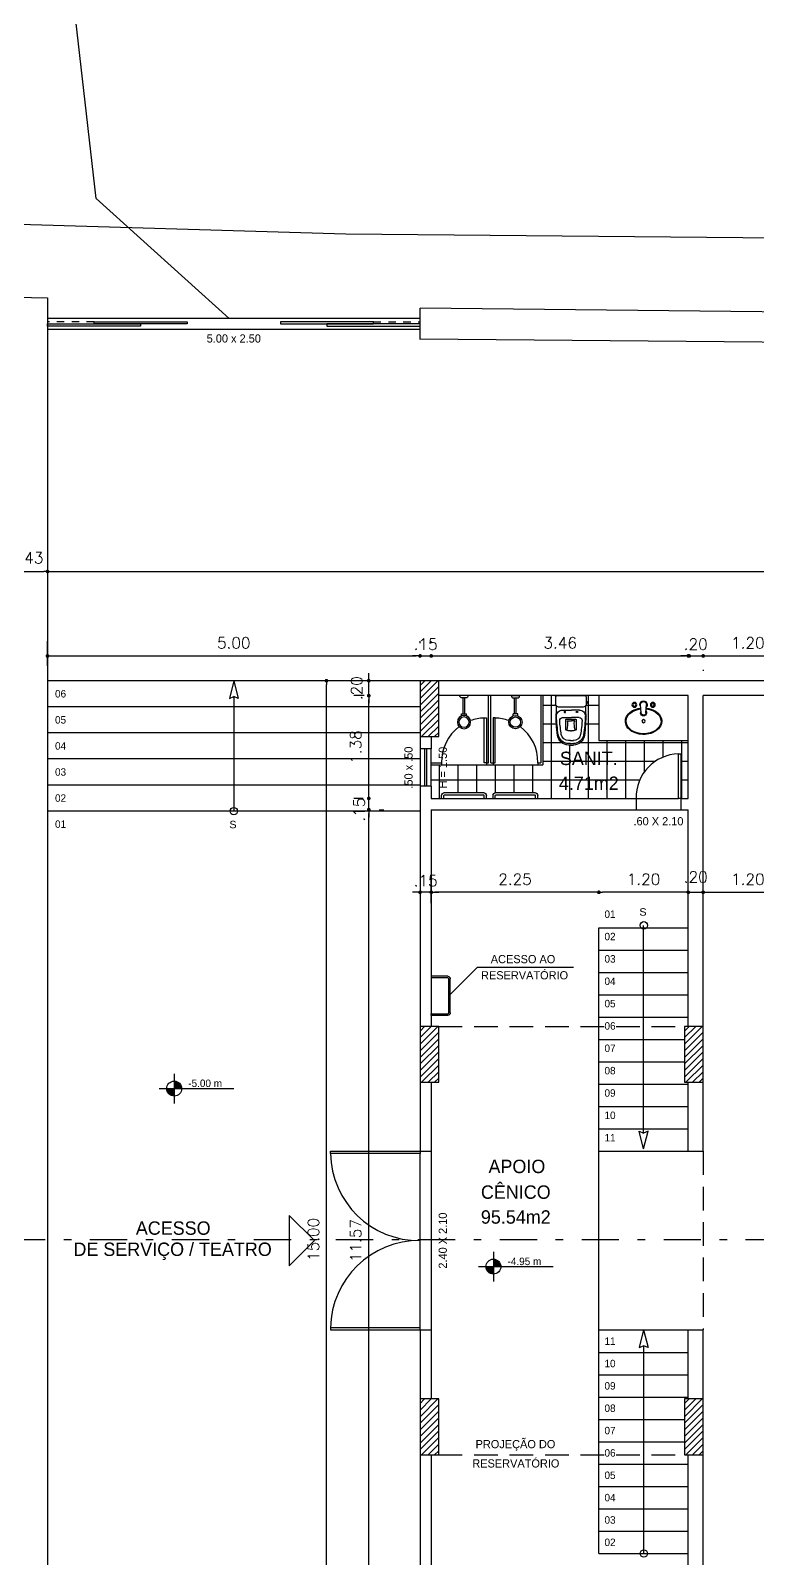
# Model space of a CAD drawing. Header units: millimetres. Extents: x 387 to 811, y 539 to 827.
# Drawn here: x 497.72 to 507.48, y 786.38 to 806.89 of the extents above; entities that cross this region are included whole.
import ezdxf
from ezdxf.enums import TextEntityAlignment as Align

# ---------------------------------------------------------------- set-up
doc = ezdxf.new("R2010")
doc.units = ezdxf.units.MM
doc.linetypes.add('DASHDOT', pattern=[1, 0.5, -0.25, 0, -0.25])
doc.linetypes.add('HIDDEN', pattern=[9.525, 6.35, -3.175])
for name, color, linetype in [('12', 115, 'Continuous'), ('7', 8, 'Continuous'), ('cuvas de nível', 51, 'Continuous'), ('ESQUADRIAS', 6, 'Continuous'), ('LINHA DE CORTE', 1, 'DASHDOT'), ('LINHA FINA', 8, 'Continuous'), ('MOBILIARIO', 3, 'Continuous'), ('parede vista', 2, 'Continuous'), ('PAREDES EM CORTE', 5, 'Continuous'), ('pilar', 4, 'Continuous'), ('PROJEÇÕES', 8, 'HIDDEN'), ('SIMBOLOS', 4, 'Continuous'), ('TEXTO', 4, 'Continuous')]:
    doc.layers.add(name, color=color, linetype=linetype)
doc.styles.add('ROMANS', font='romans')
doc.dimstyles.new('Cotas_trabalho', dxfattribs={"dimtxt": 0.15, "dimasz": 0.05, "dimexe": 0.2, "dimexo": 0.2, "dimgap": 0.1, "dimtad": 1, "dimzin": 4, "dimdsep": 46, "dimtxsty": 'ROMANS', "dimblk": 'DOT', "dimcen": 0.5, "dimclrd": 256, "dimclre": 256, "dimclrt": 256, "dimadec": 0, "dimazin": 0, "dimtfac": 0.666667, "dimtmove": 2, "dimatfit": 0, "dimldrblk": 'DOT', "dimfxl": 1, "dimtolj": 1, "dimtzin": 4, "dimarcsym": 0})

# ---------------------------------------------------------------- blocks, each defined once
blk = doc.blocks.new('chuveiro')
at = {"layer": 'MOBILIARIO'}
for p, q in [((601.317, 91.492), (601.346, 91.492)), ((601.346, 91.428), (601.346, 91.492)), ((601.559, 91.486), (601.559, 91.433)), ((601.589, 91.516), (601.589, 91.403)), ((601.317, 91.428), (601.346, 91.428)), ((601.346, 91.472), (601.559, 91.472)), ((601.346, 91.448), (601.559, 91.448))]:
    blk.add_line(p, q, dxfattribs=at)
for radius in [0.0892, 0.0691]:
    blk.add_circle((601.234, 91.46), radius, dxfattribs=at)
for centre, start, end in [((601.589, 91.486), 90, 180), ((601.589, 91.433), 180, 270)]:
    blk.add_arc(centre, 0.03, start, end, dxfattribs=at)
blk = doc.blocks.new('cuba do lavatório')
at = {"layer": 'MOBILIARIO'}
for p, q in [((535.901, 52.801), (535.891, 52.914)), ((535.961, 52.801), (535.971, 52.914))]:
    blk.add_line(p, q, dxfattribs=at)
for centre, radius in [((535.807, 52.91), 0.0326), ((535.807, 52.91), 0.0212), ((536.054, 52.91), 0.0326), ((536.054, 52.91), 0.0212), ((535.931, 52.691), 0.0212)]:
    blk.add_circle(centre, radius, dxfattribs=at)
for centre, radius, start, end in [((535.931, 52.914), 0.05, 317.7534, 222.2466), ((535.931, 52.914), 0.04, 349.8443, 190.1557), ((535.931, 52.801), 0.04, 143.4139, 36.5861), ((535.931, 52.801), 0.03, 180, 0)]:
    blk.add_arc(centre, radius, start, end, dxfattribs=at)
blk.add_ellipse((535.931, 52.691), major_axis=(-0.235, 0), ratio=0.714749, start_param=4.861692, end_param=10.846271, dxfattribs=at)
blk.add_open_spline([(535.895, 52.867), (535.849, 52.862), (535.806, 52.848), (535.716, 52.792), (535.683, 52.738), (535.689, 52.629), (535.728, 52.578), (535.845, 52.516), (535.922, 52.506), (536.062, 52.532), (536.123, 52.568), (536.184, 52.666), (536.182, 52.726), (536.114, 52.82), (536.051, 52.855), (535.976, 52.866), (535.971, 52.866), (535.967, 52.867)], degree=3, knots=[4.861692, 4.861692, 4.861692, 4.861692, 5.430609, 5.430609, 6.323813, 6.323813, 7.217016, 7.217016, 8.110219, 8.110219, 9.003422, 9.003422, 9.896625, 9.896625, 10.789828, 10.789828, 10.846271, 10.846271, 10.846271, 10.846271], dxfattribs=at)
blk = doc.blocks.new('vaso com caixa acoplada')
at = {"layer": 'MOBILIARIO'}
for p, q in [((602.669, 94.155), (602.644, 94.155)), ((602.669, 94.155), (602.684, 94.155)), ((602.684, 94.155), (602.709, 94.155)), ((602.605, 93.818), (602.605, 93.947)), ((602.669, 94.135), (602.644, 94.135)), ((602.669, 94.095), (602.644, 94.095)), ((602.669, 94.135), (602.684, 94.135)), ((602.669, 94.095), (602.684, 94.095)), ((602.669, 93.964), (602.684, 93.964)), ((602.684, 94.135), (602.709, 94.135)), ((602.684, 94.095), (602.709, 94.095)), ((602.747, 93.818), (602.747, 93.947)), ((602.565, 93.785), (602.669, 93.785)), ((602.613, 93.809), (602.74, 93.809)), ((602.629, 93.83), (602.62, 93.841)), ((602.629, 93.83), (602.669, 93.83)), ((602.669, 93.83), (602.684, 93.83)), ((602.669, 93.785), (602.684, 93.785)), ((602.723, 93.83), (602.684, 93.83)), ((602.787, 93.785), (602.684, 93.785)), ((602.723, 93.83), (602.732, 93.841)), ((602.471, 93.507), (602.471, 93.605)), ((602.476, 93.625), (602.476, 93.735)), ((602.841, 93.645), (602.511, 93.645)), ((602.563, 93.685), (602.669, 93.685)), ((602.669, 93.685), (602.684, 93.685)), ((602.79, 93.685), (602.684, 93.685)), ((602.876, 93.735), (602.876, 93.625)), ((602.881, 93.599), (602.881, 93.605)), ((602.881, 93.571), (602.881, 93.599)), ((602.881, 93.599), (602.891, 93.599)), ((602.881, 93.507), (602.881, 93.571)), ((602.881, 93.571), (602.891, 93.571)), ((602.891, 93.599), (602.891, 93.571)), ((602.896, 93.576), (602.896, 93.594)), ((602.869, 93.495), (602.483, 93.495)), ((602.669, 93.495), (602.644, 93.495))]:
    blk.add_line(p, q, dxfattribs=at)
for points in [[(602.585, 93.711, -0.1249), (602.585, 93.714, -0.105797), (602.588, 93.717, -0.086669), (602.591, 93.718, -0.076734), (602.595, 93.719, -0.076734), (602.599, 93.718, -0.086669), (602.602, 93.717, -0.105797), (602.605, 93.714, -0.1249), (602.605, 93.711, -0.1249), (602.605, 93.708, -0.105797), (602.602, 93.705, -0.086669), (602.599, 93.704, -0.076734), (602.595, 93.703, -0.076734), (602.591, 93.704, -0.086669), (602.588, 93.705, -0.105797), (602.585, 93.708, -0.1249)], [(602.768, 93.711, 0.1249), (602.767, 93.714, 0.105797), (602.765, 93.717, 0.086669), (602.761, 93.718, 0.076734), (602.757, 93.719, 0.076734), (602.753, 93.718, 0.086669), (602.75, 93.717, 0.105797), (602.748, 93.714, 0.1249), (602.747, 93.711, 0.1249), (602.748, 93.708, 0.105797), (602.75, 93.705, 0.086669), (602.753, 93.704, 0.076734), (602.757, 93.703, 0.076734), (602.761, 93.704, 0.086669), (602.765, 93.705, 0.105797), (602.767, 93.708, 0.1249)]]:
    blk.add_lwpolyline(points, format="xyb", close=True, dxfattribs=at)
for centre, radius, start, end in [((602.644, 94.005), 0.15, 90, 172.6563), ((602.709, 94.005), 0.15, 7.3437, 90), ((604.745, 93.735), 2.269, 172.6563, 180), ((604.498, 93.703), 2.016, 170.9502, 178.1443), ((602.65, 93.99), 0.146, 92.3498, 168.0127), ((604.498, 93.703), 1.976, 170.9502, 176.3667), ((602.65, 93.99), 0.106, 92.3498, 168.0127), ((602.615, 93.947), 0.01, 108.5221, 180), ((602.66, 93.814), 0.15, 86.6619, 108.5221), ((602.32, 93.865), 0.312, 354.8948, 15.623), ((602.692, 93.814), 0.15, 71.4779, 93.3381), ((602.703, 93.99), 0.106, 11.9873, 87.6502), ((602.703, 93.99), 0.146, 11.9873, 87.6502), ((603.033, 93.865), 0.312, 164.377, 185.1052), ((602.737, 93.947), 0.01, 0, 71.4779), ((600.854, 93.703), 1.976, 3.6333, 9.0498), ((600.854, 93.703), 2.016, 1.8557, 9.0498), ((600.607, 93.735), 2.269, 0, 7.3437), ((602.563, 93.765), 0.08, 178.1443, 270), ((602.565, 93.825), 0.04, 176.3667, 270), ((602.615, 93.818), 0.01, 180, 254.1688), ((602.737, 93.818), 0.01, 285.8312, 0), ((602.787, 93.825), 0.04, 270, 3.6333), ((602.79, 93.765), 0.08, 270, 1.8557), ((602.511, 93.605), 0.04, 151.045, 180), ((602.511, 93.605), 0.04, 90, 151.045), ((602.841, 93.605), 0.04, 28.955, 90), ((602.841, 93.605), 0.04, 0, 28.955), ((602.891, 93.594), 0.005, 0, 90), ((602.891, 93.576), 0.005, 270, 0), ((602.483, 93.507), 0.012, 180, 270), ((602.869, 93.507), 0.012, 270, 0)]:
    blk.add_arc(centre, radius, start, end, dxfattribs=at)
blk = doc.blocks.new('porta-toalhas')
at = {"layer": 'MOBILIARIO'}
for p, q in [((602.289, 92.135), (602.289, 92.095)), ((602.319, 92.135), (602.319, 92.095)), ((602.859, 92.135), (602.859, 92.095)), ((602.889, 92.135), (602.889, 92.095)), ((602.329, 92.085), (602.849, 92.085)), ((602.329, 92.055), (602.849, 92.055))]:
    blk.add_line(p, q, dxfattribs=at)
for centre, radius, start, end in [((602.329, 92.095), 0.04, 180, 270), ((602.329, 92.095), 0.01, 180, 270), ((602.849, 92.095), 0.01, 270, 360), ((602.849, 92.095), 0.04, 270, 360)]:
    blk.add_arc(centre, radius, start, end, dxfattribs=at)
blk = doc.blocks.new('esc')
at = {"layer": 'MOBILIARIO'}
for p, q in [((-267.504, -65.9, 54), (-267.282, -65.9, 54)), ((-267.504, -65.9, 54), (-267.504, -65.921, 54)), ((-267.504, -65.921, 54), (-267.282, -65.921, 54)), ((-267.269, -65.933, 54), (-267.269, -66.39, 54)), ((-267.249, -65.933, 54), (-267.249, -66.39, 54)), ((-267.504, -66.423, 54), (-267.504, -66.402, 54)), ((-267.282, -66.402, 54), (-267.504, -66.402, 54)), ((-267.282, -66.423, 54), (-267.504, -66.423, 54))]:
    blk.add_line(p, q, dxfattribs=at)
for centre, radius, start, end in [((-267.282, -65.933, 54), 0.0331, 0, 90), ((-267.282, -65.933, 54), 0.0124, 0, 90), ((-267.282, -66.39, 54), 0.0331, 270, 0), ((-267.282, -66.39, 54), 0.0124, 270, 0)]:
    blk.add_arc(centre, radius, start, end, dxfattribs=at)
blk = doc.blocks.new('_DOT')
at = {"color": 0, "linetype": 'ByBlock'}
blk.add_line((-0.5, 0), (-1, 0), dxfattribs=at)
at = {"color": 0, "linetype": 'ByBlock', "const_width": 0.5}
blk.add_lwpolyline([(-0.25, 0, 1), (0.25, 0, 1)], format="xyb", close=True, dxfattribs=at)
blk = doc.blocks.new('*D53')
at = {"lineweight": -2}
blk.add_line((497.567, 799.626), (497.897, 799.626), dxfattribs=at)
at = {"layer": 'Defpoints', "color": 0}
for p in [(497.517, 799.626, 128.473), (497.947, 799.626, 128.473), (497.947, 799.626)]:
    blk.add_point(p, dxfattribs=at)
at = {"lineweight": -2, "xscale": 0.05, "yscale": 0.05, "zscale": 0.05, "rotation": 180}
blk.add_blockref('_DOT', (497.517, 799.626), dxfattribs=at)
at = {"lineweight": -2, "xscale": 0.05, "yscale": 0.05, "zscale": 0.05}
blk.add_blockref('_DOT', (497.947, 799.626), dxfattribs=at)
at = {"insert": (497.732, 799.809), "char_height": 0.15, "attachment_point": 5, "style": 'ROMANS'}
blk.add_mtext('\\A1;.43', dxfattribs=at)
blk = doc.blocks.new('*D54')
at = {"lineweight": -2}
blk.add_line((497.997, 799.626), (537.897, 799.626), dxfattribs=at)
at = {"layer": 'Defpoints', "color": 0}
for p in [(497.947, 799.626, 128.473), (537.947, 799.626), (537.947, 799.626)]:
    blk.add_point(p, dxfattribs=at)
at = {"lineweight": -2, "xscale": 0.05, "yscale": 0.05, "zscale": 0.05, "rotation": 180}
blk.add_blockref('_DOT', (497.947, 799.626), dxfattribs=at)
at = {"lineweight": -2, "xscale": 0.05, "yscale": 0.05, "zscale": 0.05}
blk.add_blockref('_DOT', (537.947, 799.626), dxfattribs=at)
at = {"insert": (517.947, 799.801), "char_height": 0.15, "attachment_point": 5, "style": 'ROMANS'}
blk.add_mtext('\\A1;40.00', dxfattribs=at)
blk = doc.blocks.new('*D56')
at = {"lineweight": -2}
for p, q in [((497.947, 798.36), (497.947, 798.693)), ((497.997, 798.493), (502.897, 798.493))]:
    blk.add_line(p, q, dxfattribs=at)
at = {"layer": 'Defpoints', "color": 0}
for p in [(502.947, 798.493), (502.947, 798.493), (497.947, 798.16, 130.495)]:
    blk.add_point(p, dxfattribs=at)
at = {"lineweight": -2, "xscale": 0.05, "yscale": 0.05, "zscale": 0.05, "rotation": 180}
blk.add_blockref('_DOT', (497.947, 798.493), dxfattribs=at)
at = {"lineweight": -2, "xscale": 0.05, "yscale": 0.05, "zscale": 0.05}
blk.add_blockref('_DOT', (502.947, 798.493), dxfattribs=at)
at = {"insert": (500.447, 798.668), "char_height": 0.15, "attachment_point": 5, "style": 'ROMANS'}
blk.add_mtext('\\A1;5.00', dxfattribs=at)
blk = doc.blocks.new('*D57')
at = {"lineweight": -2}
blk.add_line((503.147, 798.493), (506.51, 798.493), dxfattribs=at)
at = {"layer": 'Defpoints', "color": 0}
for p in [(503.097, 798.493), (506.56, 798.493), (506.56, 798.493)]:
    blk.add_point(p, dxfattribs=at)
at = {"lineweight": -2, "xscale": 0.05, "yscale": 0.05, "zscale": 0.05, "rotation": 180}
blk.add_blockref('_DOT', (503.097, 798.493), dxfattribs=at)
at = {"lineweight": -2, "xscale": 0.05, "yscale": 0.05, "zscale": 0.05}
blk.add_blockref('_DOT', (506.56, 798.493), dxfattribs=at)
at = {"insert": (504.828, 798.668), "char_height": 0.15, "attachment_point": 5, "style": 'ROMANS'}
blk.add_mtext('\\A1;3.46', dxfattribs=at)
blk = doc.blocks.new('*D58')
at = {"lineweight": -2}
for p, q in [((506.497, 798.493), (506.447, 798.493)), ((506.547, 798.493), (506.747, 798.493)), ((506.797, 798.493), (506.847, 798.493))]:
    blk.add_line(p, q, dxfattribs=at)
at = {"layer": 'Defpoints', "color": 0}
for p in [(506.547, 798.493), (506.747, 798.493), (506.747, 798.493)]:
    blk.add_point(p, dxfattribs=at)
at = {"lineweight": -2, "xscale": 0.05, "yscale": 0.05, "zscale": 0.05}
blk.add_blockref('_DOT', (506.547, 798.493), dxfattribs=at)
at = {"lineweight": -2, "xscale": 0.05, "yscale": 0.05, "zscale": 0.05, "rotation": 180}
blk.add_blockref('_DOT', (506.747, 798.493), dxfattribs=at)
at = {"insert": (506.647, 798.651), "char_height": 0.15, "attachment_point": 5, "style": 'ROMANS'}
blk.add_mtext('\\A1;.20', dxfattribs=at)
blk = doc.blocks.new('*D59')
at = {"lineweight": -2}
for p, q in [((506.747, 798.306), (506.747, 798.293)), ((506.797, 798.493), (507.897, 798.493))]:
    blk.add_line(p, q, dxfattribs=at)
at = {"layer": 'Defpoints', "color": 0}
for p in [(506.747, 798.506), (507.947, 798.493), (507.947, 798.493)]:
    blk.add_point(p, dxfattribs=at)
at = {"lineweight": -2, "xscale": 0.05, "yscale": 0.05, "zscale": 0.05, "rotation": 180}
blk.add_blockref('_DOT', (506.747, 798.493), dxfattribs=at)
at = {"lineweight": -2, "xscale": 0.05, "yscale": 0.05, "zscale": 0.05}
blk.add_blockref('_DOT', (507.947, 798.493), dxfattribs=at)
at = {"insert": (507.347, 798.668), "char_height": 0.15, "attachment_point": 5, "style": 'ROMANS'}
blk.add_mtext('\\A1;1.20', dxfattribs=at)
blk = doc.blocks.new('*D68')
at = {"lineweight": -2}
for p, q in [((502.947, 798.666), (502.947, 798.693)), ((503.097, 798.666), (503.097, 798.693)), ((502.897, 798.493), (502.847, 798.493)), ((502.947, 798.493), (503.097, 798.493)), ((503.147, 798.493), (503.197, 798.493))]:
    blk.add_line(p, q, dxfattribs=at)
at = {"layer": 'Defpoints', "color": 0}
for p in [(502.947, 798.466, 54), (503.097, 798.493), (503.097, 798.466, 54)]:
    blk.add_point(p, dxfattribs=at)
at = {"lineweight": -2, "xscale": 0.05, "yscale": 0.05, "zscale": 0.05}
blk.add_blockref('_DOT', (502.947, 798.493), dxfattribs=at)
at = {"lineweight": -2, "xscale": 0.05, "yscale": 0.05, "zscale": 0.05, "rotation": 180}
blk.add_blockref('_DOT', (503.097, 798.493), dxfattribs=at)
at = {"insert": (503.022, 798.65), "char_height": 0.15, "attachment_point": 5, "style": 'ROMANS'}
blk.add_mtext('\\A1;.15', dxfattribs=at)
blk = doc.blocks.new('*D69')
at = {"lineweight": -2}
blk.add_line((501.691, 783.21), (501.691, 798.11), dxfattribs=at)
at = {"layer": 'Defpoints', "color": 0}
for p in [(501.691, 798.16, 54), (501.691, 798.16), (501.691, 783.16, 54)]:
    blk.add_point(p, dxfattribs=at)
at = {"lineweight": -2, "xscale": 0.05, "yscale": 0.05, "zscale": 0.05}
for p, rotation in [((501.691, 798.16), 90), ((501.691, 783.16), 270)]:
    blk.add_blockref('_DOT', p, dxfattribs=dict(at, rotation=rotation))
at = {"insert": (501.516, 790.66), "char_height": 0.15, "attachment_point": 5, "rotation": 90, "style": 'ROMANS'}
blk.add_mtext('\\A1;15.00', dxfattribs=at)
blk = doc.blocks.new('*D72')
at = {"lineweight": -2}
for p, q in [((502.259, 784.91), (502.259, 796.379)), ((502.397, 796.429), (502.459, 796.429)), ((502.397, 784.86), (502.459, 784.86))]:
    blk.add_line(p, q, dxfattribs=at)
at = {"layer": 'Defpoints', "color": 0}
for p in [(502.197, 796.429, 54), (502.259, 796.429), (502.197, 784.86, 54)]:
    blk.add_point(p, dxfattribs=at)
at = {"lineweight": -2, "xscale": 0.05, "yscale": 0.05, "zscale": 0.05}
for p, rotation in [((502.259, 796.429), 90), ((502.259, 784.86), 270)]:
    blk.add_blockref('_DOT', p, dxfattribs=dict(at, rotation=rotation))
at = {"insert": (502.084, 790.644), "char_height": 0.15, "attachment_point": 5, "rotation": 90, "style": 'ROMANS'}
blk.add_mtext('\\A1;11.57', dxfattribs=at)
blk = doc.blocks.new('*D73')
at = {"lineweight": -2}
for p, q in [((502.259, 796.63), (502.259, 796.68)), ((502.182, 796.58), (502.059, 796.58)), ((502.259, 796.429), (502.259, 796.58)), ((502.259, 796.379), (502.259, 796.329)), ((502.397, 796.429), (502.459, 796.429))]:
    blk.add_line(p, q, dxfattribs=at)
at = {"layer": 'Defpoints', "color": 0}
for p in [(502.259, 796.58), (502.382, 796.58, 54), (502.197, 796.429, 54)]:
    blk.add_point(p, dxfattribs=at)
at = {"lineweight": -2, "xscale": 0.05, "yscale": 0.05, "zscale": 0.05}
for p, rotation in [((502.259, 796.58), 270), ((502.259, 796.429), 90)]:
    blk.add_blockref('_DOT', p, dxfattribs=dict(at, rotation=rotation))
at = {"insert": (502.131, 796.429), "char_height": 0.15, "attachment_point": 5, "rotation": 90, "style": 'ROMANS'}
blk.add_mtext('\\A1;.15', dxfattribs=at)
blk = doc.blocks.new('*D74')
at = {"lineweight": -2}
for p, q in [((502.197, 797.96), (502.059, 797.96)), ((502.259, 796.63), (502.259, 797.91)), ((502.182, 796.58), (502.059, 796.58))]:
    blk.add_line(p, q, dxfattribs=at)
at = {"layer": 'Defpoints', "color": 0}
for p in [(502.259, 797.96), (502.397, 797.96, 54), (502.382, 796.58, 54)]:
    blk.add_point(p, dxfattribs=at)
at = {"lineweight": -2, "xscale": 0.05, "yscale": 0.05, "zscale": 0.05}
for p, rotation in [((502.259, 797.96), 90), ((502.259, 796.58), 270)]:
    blk.add_blockref('_DOT', p, dxfattribs=dict(at, rotation=rotation))
at = {"insert": (502.084, 797.27), "char_height": 0.15, "attachment_point": 5, "rotation": 90, "style": 'ROMANS'}
blk.add_mtext('\\A1;1.38', dxfattribs=at)
blk = doc.blocks.new('*D75')
at = {"lineweight": -2}
for p, q in [((502.197, 798.16), (502.059, 798.16)), ((502.259, 798.21), (502.259, 798.26)), ((502.259, 797.96), (502.259, 798.16)), ((502.197, 797.96), (502.059, 797.96)), ((502.259, 797.91), (502.259, 797.86))]:
    blk.add_line(p, q, dxfattribs=at)
at = {"layer": 'Defpoints', "color": 0}
for p in [(502.259, 798.16), (502.397, 798.16, 54), (502.397, 797.96, 54)]:
    blk.add_point(p, dxfattribs=at)
at = {"lineweight": -2, "xscale": 0.05, "yscale": 0.05, "zscale": 0.05}
for p, rotation in [((502.259, 798.16), 270), ((502.259, 797.96), 90)]:
    blk.add_blockref('_DOT', p, dxfattribs=dict(at, rotation=rotation))
at = {"insert": (502.097, 798.06), "char_height": 0.15, "attachment_point": 5, "rotation": 90, "style": 'ROMANS'}
blk.add_mtext('\\A1;.20', dxfattribs=at)
blk = doc.blocks.new('*D77')
at = {"lineweight": -2}
blk.add_line((506.497, 795.32), (505.397, 795.32), dxfattribs=at)
at = {"layer": 'Defpoints', "color": 0}
for p in [(505.347, 795.32, 54), (505.347, 795.32), (506.547, 795.32, 54)]:
    blk.add_point(p, dxfattribs=at)
at = {"lineweight": -2, "xscale": 0.05, "yscale": 0.05, "zscale": 0.05, "rotation": 180}
blk.add_blockref('_DOT', (505.347, 795.32), dxfattribs=at)
at = {"lineweight": -2, "xscale": 0.05, "yscale": 0.05, "zscale": 0.05}
blk.add_blockref('_DOT', (506.547, 795.32), dxfattribs=at)
at = {"insert": (505.947, 795.495), "char_height": 0.15, "attachment_point": 5, "style": 'ROMANS'}
blk.add_mtext('\\A1;1.20', dxfattribs=at)
blk = doc.blocks.new('*D78')
at = {"lineweight": -2}
for p, q in [((503.097, 795.174), (503.097, 795.52)), ((505.297, 795.32), (503.147, 795.32))]:
    blk.add_line(p, q, dxfattribs=at)
at = {"layer": 'Defpoints', "color": 0}
for p in [(503.097, 795.32), (505.347, 795.32, 54), (503.097, 794.974, 54)]:
    blk.add_point(p, dxfattribs=at)
at = {"lineweight": -2, "xscale": 0.05, "yscale": 0.05, "zscale": 0.05, "rotation": 180}
blk.add_blockref('_DOT', (503.097, 795.32), dxfattribs=at)
at = {"lineweight": -2, "xscale": 0.05, "yscale": 0.05, "zscale": 0.05}
blk.add_blockref('_DOT', (505.347, 795.32), dxfattribs=at)
at = {"insert": (504.222, 795.495), "char_height": 0.15, "attachment_point": 5, "style": 'ROMANS'}
blk.add_mtext('\\A1;2.25', dxfattribs=at)
blk = doc.blocks.new('*D79')
at = {"lineweight": -2}
for p, q in [((503.097, 795.174), (503.097, 795.52)), ((502.897, 795.32), (502.847, 795.32)), ((503.097, 795.32), (502.947, 795.32)), ((503.147, 795.32), (503.197, 795.32)), ((502.947, 795.138), (502.947, 795.12))]:
    blk.add_line(p, q, dxfattribs=at)
at = {"layer": 'Defpoints', "color": 0}
for p in [(502.947, 795.338, 54), (502.947, 795.32), (503.097, 794.974, 54)]:
    blk.add_point(p, dxfattribs=at)
at = {"lineweight": -2, "xscale": 0.05, "yscale": 0.05, "zscale": 0.05}
blk.add_blockref('_DOT', (502.947, 795.32), dxfattribs=at)
at = {"lineweight": -2, "xscale": 0.05, "yscale": 0.05, "zscale": 0.05, "rotation": 180}
blk.add_blockref('_DOT', (503.097, 795.32), dxfattribs=at)
at = {"insert": (503.022, 795.476), "char_height": 0.15, "attachment_point": 5, "style": 'ROMANS'}
blk.add_mtext('\\A1;.15', dxfattribs=at)
blk = doc.blocks.new('*D80')
at = {"lineweight": -2}
for p, q in [((506.747, 795.473), (506.747, 795.52)), ((506.497, 795.32), (506.447, 795.32)), ((506.547, 795.32), (506.747, 795.32)), ((506.797, 795.32), (506.847, 795.32))]:
    blk.add_line(p, q, dxfattribs=at)
at = {"layer": 'Defpoints', "color": 0}
for p in [(506.547, 795.32, 54), (506.747, 795.32), (506.747, 795.273, 54)]:
    blk.add_point(p, dxfattribs=at)
at = {"lineweight": -2, "xscale": 0.05, "yscale": 0.05, "zscale": 0.05}
blk.add_blockref('_DOT', (506.547, 795.32), dxfattribs=at)
at = {"lineweight": -2, "xscale": 0.05, "yscale": 0.05, "zscale": 0.05, "rotation": 180}
blk.add_blockref('_DOT', (506.747, 795.32), dxfattribs=at)
at = {"insert": (506.647, 795.525), "char_height": 0.15, "attachment_point": 5, "style": 'ROMANS'}
blk.add_mtext('\\A1;.20', dxfattribs=at)
blk = doc.blocks.new('*D81')
at = {"lineweight": -2}
for p, q in [((506.747, 795.473), (506.747, 795.52)), ((506.797, 795.32), (507.897, 795.32))]:
    blk.add_line(p, q, dxfattribs=at)
at = {"layer": 'Defpoints', "color": 0}
for p in [(506.747, 795.273, 54), (507.947, 795.32), (507.947, 795.32)]:
    blk.add_point(p, dxfattribs=at)
at = {"lineweight": -2, "xscale": 0.05, "yscale": 0.05, "zscale": 0.05, "rotation": 180}
blk.add_blockref('_DOT', (506.747, 795.32), dxfattribs=at)
at = {"lineweight": -2, "xscale": 0.05, "yscale": 0.05, "zscale": 0.05}
blk.add_blockref('_DOT', (507.947, 795.32), dxfattribs=at)
at = {"insert": (507.347, 795.495), "char_height": 0.15, "attachment_point": 5, "style": 'ROMANS'}
blk.add_mtext('\\A1;1.20', dxfattribs=at)

msp = doc.modelspace()

# ---------------------------------------------------------------- hatches: boundary and pattern name
at = {"layer": 'LINHA FINA'}
h = msp.add_hatch(dxfattribs=at)
h.set_pattern_fill('ANSI37,_O', color=256, scale=2, angle=45)
h.set_pattern_definition([(90, (-531.041, 691.33033), (-0.25, 6e-17), []), (180, (-531.041, 691.33033), (-6e-17, -0.25), [])])
h.paths.add_polyline_path([(505.347, 797.36), (505.347, 797.96), (504.597, 797.96), (504.597, 797.03), (504.527, 797.03), (503.927, 797.03), (503.837, 797.03), (503.237, 797.03), (503.097, 797.03), (503.097, 796.579), (503.237, 796.579), (503.237, 796.619, -0.414214), (503.277, 796.659), (503.797, 796.659, -0.414214), (503.837, 796.619), (503.837, 796.579), (503.927, 796.579), (503.927, 796.619, -0.414214), (503.967, 796.659), (504.487, 796.659, -0.414214), (504.527, 796.619), (504.527, 796.579), (505.847, 796.579, -0.414214), (506.417, 797.179), (506.447, 797.179), (506.447, 796.579), (506.547, 796.579), (506.547, 797.36)])
h.paths.add_polyline_path([(505.005, 797.297), (504.98, 797.297), (504.965, 797.297), (504.939, 797.297, -0.377152), (504.791, 797.427, -0.032054), (504.772, 797.717), (504.772, 797.827, -0.127017), (504.767, 797.847), (504.767, 797.945, -0.414214), (504.779, 797.957), (505.165, 797.957, -0.414214), (505.177, 797.945), (505.177, 797.881), (505.191, 797.881), (505.191, 797.853), (505.177, 797.853), (505.177, 797.847, -0.127017), (505.172, 797.827), (505.172, 797.717, -0.032054), (505.153, 797.427, -0.377152)], flags=16)
h.paths.add_polyline_path([(505.005, 797.317), (504.98, 797.317), (504.965, 797.317), (504.939, 797.317, -0.342683), (504.803, 797.432, -0.0314), (504.779, 797.684, -0.423732), (504.859, 797.767), (504.965, 797.767), (504.98, 797.767), (505.086, 797.767, -0.423732), (505.166, 797.684, -0.0314), (505.142, 797.432, -0.342683)], flags=0)
h.paths.add_polyline_path([(505.004, 797.357), (504.98, 797.357), (504.965, 797.357), (504.94, 797.357, -0.3382), (504.842, 797.439, -0.023499), (504.821, 797.624, -0.432911), (504.861, 797.667), (504.965, 797.667), (504.98, 797.667), (505.083, 797.667, -0.432911), (505.123, 797.624, -0.023499), (505.102, 797.439, -0.3382)], flags=0)
h.paths.add_polyline_path([(505.036, 797.495, -0.095673), (504.98, 797.488), (504.965, 797.488, -0.095673), (504.908, 797.495, -0.322403), (504.901, 797.505), (504.901, 797.634, -0.497662), (504.914, 797.643), (505.03, 797.643, -0.497662), (505.043, 797.634), (505.043, 797.505, -0.322403)], flags=0)
h.paths.add_polyline_path([(505.046, 797.746, -0.086669), (505.049, 797.748, -0.131494), (505.056, 797.748, 0.131494), (505.049, 797.748, 0.086669), (505.046, 797.746, 0.1058), (505.044, 797.744, 121418.38547), (505.044, 797.744, 0.000002), (505.044, 797.744, 0.006723), (505.044, 797.744, 0.246616), (505.044, 797.738, -0.253759), (505.044, 797.744, -0.000005), (505.044, 797.744, 0.253766), (505.044, 797.738, 10.930492), (505.043, 797.741, -0.199213)], flags=0)
h.paths.add_polyline_path([(504.884, 797.746, -0.086669), (504.887, 797.748, -0.077393), (504.891, 797.749, -0.076076), (504.895, 797.748, -273170.51868), (504.895, 797.748, 0.154375), (504.887, 797.748, 0.086669), (504.884, 797.746, 0.105797), (504.881, 797.744, 0.1249), (504.881, 797.741, 8.006402), (504.881, 797.744, -0.000004), (504.881, 797.744, 0.253764), (504.881, 797.738, 10.930492), (504.88, 797.741, -0.199213)], flags=0)
h.paths.add_polyline_path([(504.685, 796.648), (505.738, 796.648), (505.738, 796.924), (504.685, 796.924)], flags=24)
h.paths.add_polyline_path([(504.73, 796.978), (505.693, 796.978), (505.693, 797.258), (504.73, 797.258)], flags=24)
at = {"layer": 'pilar'}
h = msp.add_hatch(dxfattribs=at)
h.set_pattern_fill('ANSI31', color=8, scale=0.5, style=0)
h.set_pattern_definition([(45, (-584.57625, 877.21243), (-0.044194174, 0.044194174), [])])
h.paths.add_polyline_path([(503.197, 798.16), (502.947, 798.16), (502.947, 797.41), (503.197, 797.41)])
h = msp.add_hatch(dxfattribs=at)
h.set_pattern_fill('ANSI31', color=8, scale=0.5, style=0)
h.set_pattern_definition([(45, (-584.57625, 872.57177), (-0.044194174, 0.044194174), [])])
h.paths.add_polyline_path([(503.197, 793.519), (502.947, 793.519), (502.947, 792.769), (503.197, 792.769)])
h = msp.add_hatch(dxfattribs=at)
h.set_pattern_fill('ANSI31', color=8, scale=0.5, style=0)
h.set_pattern_definition([(45, (-581.02625, 872.57177), (-0.044194174, 0.044194174), [])])
h.paths.add_polyline_path([(506.747, 793.519), (506.497, 793.519), (506.497, 792.769), (506.747, 792.769)])
h = msp.add_hatch(dxfattribs=at)
h.set_pattern_fill('ANSI31', color=8, scale=0.5, style=0)
h.set_pattern_definition([(45, (-584.57625, 867.57177), (-0.044194174, 0.044194174), [])])
h.paths.add_polyline_path([(503.197, 788.519), (502.947, 788.519), (502.947, 787.769), (503.197, 787.769)])
h = msp.add_hatch(dxfattribs=at)
h.set_pattern_fill('ANSI31', color=8, scale=0.5, style=0)
h.set_pattern_definition([(45, (-581.02625, 867.57177), (-0.044194174, 0.044194174), [])])
h.paths.add_polyline_path([(506.747, 788.519), (506.497, 788.519), (506.497, 787.769), (506.747, 787.769)])
at = {"layer": 'SIMBOLOS'}
h = msp.add_hatch(color=256, dxfattribs=at)
h.dxf.hatch_style = 1
h.paths.add_polyline_path([(499.647, 792.685), (499.547, 792.685, 0.414214), (499.647, 792.585)])
h.paths.add_polyline_path([(499.647, 792.785), (499.647, 792.685), (499.747, 792.685, 0.414214)])
h = msp.add_hatch(color=256, dxfattribs=at)
h.dxf.hatch_style = 1
h.paths.add_polyline_path([(503.932, 790.295), (503.832, 790.295, 0.414214), (503.932, 790.195)])
h.paths.add_polyline_path([(503.932, 790.395), (503.932, 790.295), (504.032, 790.295, 0.414214)])

# ---------------------------------------------------------------- linework, layer by layer
at = {"layer": '12', "elevation": 54}
msp.add_lwpolyline([(566.721, 801.323), (566.721, 801.323), (565.981, 803.233), (564.791, 803.843), (561.001, 804.073), (550.431, 803.763), (538.261, 803.863), (528.681, 804.333), (512.121, 804.063), (501.951, 804.153), (487.437, 804.583)], dxfattribs=at)
at = {"layer": '7'}
for p, q in [((502.947, 803.025, 54), (497.947, 803.025, 128.473)), ((502.947, 802.875, 54), (497.947, 802.875, 128.473))]:
    msp.add_line(p, q, dxfattribs=at)
at = {"layer": '7', "linetype": 'HIDDEN', "ltscale": 0.0075}
for p, q in [((498.572, 802.98, 54), (497.947, 802.98, 54)), ((502.322, 802.98, 54), (502.947, 802.98, 54))]:
    msp.add_line(p, q, dxfattribs=at)
at = {"layer": 'cuvas de nível'}
msp.add_polyline3d([(500.386, 803.025, 113), (498.601, 804.633, 113), (498.181, 808.323, 113), (496.492, 810.699, 113)], dxfattribs=at)
at = {"layer": 'ESQUADRIAS'}
for p, q in [((503.867, 797.06, 54), (503.867, 797.96, 54)), ((503.897, 797.06, 54), (503.897, 797.96, 54)), ((504.567, 797.96, 54), (504.567, 797.06, 54)), ((504.597, 797.96, 54), (504.597, 797.03, 54)), ((503.007, 797.244, 54), (503.007, 796.744, 54)), ((503.037, 796.744, 54), (503.037, 797.244, 54)), ((503.097, 797.06, 54), (503.237, 797.06, 54)), ((503.097, 797.03, 54), (503.237, 797.03, 54)), ((503.237, 797.06, 54), (503.237, 797.03, 54)), ((503.837, 797.06, 54), (503.867, 797.06, 54)), ((503.837, 797.06, 54), (503.837, 797.03, 54)), ((503.837, 797.03, 54), (503.927, 797.03, 54)), ((503.897, 797.06, 54), (503.927, 797.06, 54)), ((503.927, 797.06, 54), (503.927, 797.03, 54)), ((504.527, 797.06, 54), (504.567, 797.06, 54)), ((504.527, 797.06, 54), (504.527, 797.03, 54)), ((504.527, 797.03, 54), (504.597, 797.03, 54))]:
    msp.add_line(p, q, dxfattribs=at)
at = {"layer": 'ESQUADRIAS', "elevation": 54}
for points in [[(499.197, 802.92), (497.947, 802.92), (497.947, 802.95), (499.197, 802.95)], [(499.822, 802.95), (498.572, 802.95), (498.572, 802.98), (499.822, 802.98)], [(501.072, 802.95), (502.322, 802.95), (502.322, 802.98), (501.072, 802.98)], [(501.697, 802.92), (502.947, 802.92), (502.947, 802.95), (501.697, 802.95)], [(503.837, 797.06), (503.807, 797.06), (503.807, 797.66), (503.837, 797.66)], [(503.927, 797.06), (503.957, 797.06), (503.957, 797.66), (503.927, 797.66)], [(506.447, 796.579), (506.417, 796.579), (506.417, 797.179), (506.447, 797.179)], [(502.947, 791.844), (502.947, 791.814), (501.747, 791.814), (501.747, 791.844)], [(502.947, 789.444), (502.947, 789.474), (501.747, 789.474), (501.747, 789.444)]]:
    msp.add_lwpolyline(points, close=True, dxfattribs=at)
at = {"layer": 'LINHA DE CORTE'}
msp.add_line((497.417, 790.66, 54), (537.447, 790.66, 54), dxfattribs=at)
at = {"layer": 'LINHA FINA'}
for p, q in [((502.947, 798.16, 54), (497.947, 798.16, 130.495)), ((502.947, 797.81, 54), (497.947, 797.81, 54)), ((502.947, 797.46, 54), (497.947, 797.46, 54)), ((502.947, 797.11, 54), (497.947, 797.11, 54)), ((503.237, 797.03, 54), (503.837, 797.03, 54)), ((503.927, 797.03, 54), (504.527, 797.03, 54)), ((502.947, 796.76, 54), (497.947, 796.76, 54)), ((505.847, 796.579, 54), (506.417, 796.579, 54)), ((502.947, 796.41, 54), (497.947, 796.41, 54)), ((505.847, 796.429, 54), (506.447, 796.429, 54)), ((505.347, 786.444, 54), (505.347, 794.844, 54)), ((505.347, 794.844, 54), (506.547, 794.844, 54)), ((505.347, 794.544, 54), (506.547, 794.544, 54)), ((503.332, 793.931, 54), (503.719, 794.317, 54)), ((503.719, 794.317, 54), (505.008, 794.317, 91.363)), ((505.347, 794.244, 54), (506.547, 794.244, 54)), ((505.347, 793.944, 54), (506.547, 793.944, 54)), ((505.347, 793.644, 54), (506.547, 793.644, 54)), ((505.347, 793.344, 54), (506.497, 793.344, 54)), ((505.347, 793.044, 54), (506.497, 793.044, 54)), ((505.347, 792.744, 54), (506.547, 792.744, 54)), ((505.347, 792.444, 54), (506.547, 792.444, 54)), ((505.347, 792.144, 54), (506.547, 792.144, 54)), ((502.947, 789.474, 54), (502.947, 791.814, 54)), ((503.097, 791.844, 54), (503.097, 789.444, 54)), ((505.347, 791.844, 54), (506.547, 791.844, 54)), ((505.347, 789.444, 54), (506.547, 789.444, 54)), ((505.347, 789.144, 54), (506.547, 789.144, 54)), ((505.347, 788.844, 54), (506.547, 788.844, 54)), ((505.347, 788.544, 54), (506.547, 788.544, 54)), ((505.347, 788.244, 54), (506.497, 788.244, 54)), ((505.347, 787.944, 54), (506.497, 787.944, 54)), ((505.347, 787.644, 54), (506.547, 787.644, 54)), ((505.347, 787.344, 54), (506.547, 787.344, 54)), ((505.347, 787.044, 54), (506.547, 787.044, 54)), ((505.347, 786.744, 54), (506.547, 786.744, 54)), ((505.347, 786.444, 54), (506.547, 786.444, 54))]:
    msp.add_line(p, q, dxfattribs=at)
for centre, radius, start, end in [((503.822, 797.075, 54), 0.585, 126.729, 181.4688), ((503.822, 797.075, 54), 0.585, 91.4688, 109.8007), ((503.942, 797.075, 54), 0.585, 70.1993, 88.5312), ((503.942, 797.075, 54), 0.585, 358.5312, 53.271), ((506.432, 796.594, 54), 0.585, 91.4688, 181.4688), ((502.932, 791.829, 54), 1.185, 180.7252, 270.7252), ((502.932, 789.459, 54), 1.185, 89.2748, 179.2748)]:
    msp.add_arc(centre, radius, start, end, dxfattribs=at)
at = {"layer": 'MOBILIARIO'}
for p, q in [((497.517, 803.31, 54), (497.947, 803.299, 128.473)), ((497.947, 803.299, 128.473), (497.947, 754.633, 128.473)), ((502.947, 802.74, 54), (502.947, 803.161, 54)), ((505.347, 797.96, 54), (505.347, 797.36, 54)), ((505.347, 797.36, 54), (506.547, 797.36, 54))]:
    msp.add_line(p, q, dxfattribs=at)
at = {"layer": 'MOBILIARIO', "elevation": 54}
for points in [[(532.947, 803.123), (528.664, 803.333), (512.124, 803.063), (502.947, 803.161), (502.947, 803.161)], [(532.947, 802.722), (528.658, 802.933), (512.126, 802.663), (502.947, 802.745)]]:
    msp.add_lwpolyline(points, dxfattribs=at)
at = {"layer": 'parede vista'}
for p, q in [((502.947, 797.244, 54), (502.947, 796.744, 54)), ((503.097, 796.744, 54), (503.097, 797.244, 54))]:
    msp.add_line(p, q, dxfattribs=at)
at = {"layer": 'PAREDES EM CORTE'}
for p, q in [((512.572, 798.16, 54), (503.197, 798.16, 54)), ((506.547, 797.96, 54), (503.197, 797.96, 54)), ((506.547, 796.579, 54), (506.547, 797.96, 54)), ((507.947, 797.96, 54), (506.747, 797.96, 54)), ((506.747, 793.519, 54), (506.747, 797.96, 54)), ((502.947, 797.41, 54), (502.947, 797.244, 54)), ((503.097, 797.41, 54), (503.097, 797.244, 54)), ((503.097, 797.244, 54), (502.947, 797.244, 54)), ((502.947, 796.744, 54), (502.947, 793.519, 54)), ((503.097, 796.744, 54), (502.947, 796.744, 54)), ((503.097, 796.744, 54), (503.097, 796.579, 54)), ((503.097, 796.579, 54), (505.847, 796.579, 54)), ((505.847, 796.579, 54), (505.847, 796.429, 54)), ((506.447, 796.579, 54), (506.547, 796.579, 54)), ((506.447, 796.579, 54), (506.447, 796.429, 54)), ((503.097, 796.429, 54), (503.097, 793.519, 54)), ((503.097, 796.429, 54), (505.847, 796.429, 54)), ((506.447, 796.429, 54), (506.547, 796.429, 54)), ((506.547, 793.519, 54), (506.547, 796.429, 54)), ((502.947, 792.769, 54), (502.947, 791.844, 54)), ((503.097, 792.769, 54), (503.097, 791.844, 54)), ((506.547, 791.844, 54), (506.547, 792.769, 54)), ((506.747, 791.844, 54), (506.747, 792.769, 54)), ((502.947, 791.844, 54), (503.097, 791.844, 54)), ((506.547, 791.844, 54), (506.747, 791.844, 54)), ((502.947, 789.444, 54), (502.947, 788.519, 54)), ((502.947, 789.444, 54), (503.097, 789.444, 54)), ((503.097, 789.444, 54), (503.097, 788.519, 54)), ((506.547, 788.519, 54), (506.547, 789.444, 54)), ((506.547, 789.444, 54), (506.747, 789.444, 54)), ((506.747, 788.519, 54), (506.747, 789.444, 54)), ((502.947, 787.769, 54), (502.947, 784.31, 54)), ((503.097, 787.769, 54), (503.097, 784.86, 54)), ((506.547, 784.86, 54), (506.547, 787.769, 54)), ((506.747, 783.36, 54), (506.747, 787.769, 54))]:
    msp.add_line(p, q, dxfattribs=at)
at = {"layer": 'pilar', "elevation": 54}
for points in [[(502.947, 797.41), (503.197, 797.41), (503.197, 798.16), (502.947, 798.16)], [(502.947, 792.769), (503.197, 792.769), (503.197, 793.519), (502.947, 793.519)], [(506.497, 792.769), (506.747, 792.769), (506.747, 793.519), (506.497, 793.519)], [(502.947, 787.769), (503.197, 787.769), (503.197, 788.519), (502.947, 788.519)], [(506.497, 787.769), (506.747, 787.769), (506.747, 788.519), (506.497, 788.519)]]:
    msp.add_lwpolyline(points, close=True, dxfattribs=at)
at = {"layer": 'PROJEÇÕES', "ltscale": 0.05}
for p, q in [((503.197, 793.519, 54), (506.497, 793.519, 54)), ((506.747, 791.844, 54), (506.747, 789.444, 54)), ((503.197, 787.769, 54), (506.497, 787.769, 54))]:
    msp.add_line(p, q, dxfattribs=at)
at = {"layer": 'SIMBOLOS'}
for p, q in [((499.647, 792.885, 54), (499.647, 792.485, 54)), ((499.447, 792.685, 54), (500.447, 792.685, 54)), ((503.932, 790.495, 54), (503.932, 790.095, 54)), ((503.732, 790.295, 54), (504.732, 790.295, 54))]:
    msp.add_line(p, q, dxfattribs=at)
at = {"layer": 'SIMBOLOS', "elevation": 54}
for points in [[(500.447, 798.16), (500.388, 797.922), (500.447, 797.947)], [(500.447, 798.16), (500.507, 797.922), (500.447, 797.947)], [(505.947, 791.876), (505.888, 792.113), (505.947, 792.088)], [(505.947, 791.876), (506.007, 792.113), (505.947, 792.088)], [(505.947, 789.444), (505.888, 789.207), (505.947, 789.232)], [(505.947, 789.444), (506.007, 789.207), (505.947, 789.232)]]:
    msp.add_lwpolyline(points, dxfattribs=at)
at = {"layer": 'SIMBOLOS'}
for centre, radius in [((500.447, 796.41, 54), 0.05), ((505.951, 794.876, 54), 0.05), ((499.647, 792.685, 54), 0.1), ((503.932, 790.295, 54), 0.1), ((505.951, 786.444, 54), 0.05)]:
    msp.add_circle(centre, radius, dxfattribs=at)
at = {"layer": 'TEXTO'}
for p, q in [((500.447, 797.947, 54), (500.447, 796.41, 54)), ((505.947, 792.088, 54), (505.947, 794.876, 54)), ((505.947, 789.232, 54), (505.947, 786.444, 54))]:
    msp.add_line(p, q, dxfattribs=at)
at = {"layer": 'TEXTO', "elevation": 54}
msp.add_lwpolyline([(501.53, 790.644), (501.192, 790.982), (501.192, 790.307)], close=True, dxfattribs=at)

# ---------------------------------------------------------------- block references
at = {"xscale": -1, "rotation": 179.9999999999739}
msp.add_blockref('esc', (770.601, 727.769), dxfattribs=at)
at = {"layer": 'MOBILIARIO', "xscale": -1}
for name, p, rotation in [('chuveiro', (412.077, 196.371, 54), 270), ('vaso com caixa acoplada', (-97.704, 891.452, 54), 179.9999999999935), ('cuba do lavatório', (1041.878, 744.926, 54), 359.999999999987), ('porta-toalhas', (-99.052, 888.713, 54), 179.9999999999935), ('porta-toalhas', (-98.362, 888.713, 54), 179.9999999999935)]:
    msp.add_blockref(name, p, dxfattribs=dict(at, rotation=rotation))
at = {"layer": 'MOBILIARIO', "rotation": 90}
msp.add_blockref('chuveiro', (595.687, 196.371, 54), dxfattribs=at)

# ---------------------------------------------------------------- texts
at = {"layer": 'SIMBOLOS', "width": 1.1}
msp.add_text('S', height=0.1, dxfattribs=at).set_placement((500.436, 796.18, 54), align=Align.CENTER)
msp.add_text('S', height=0.1, rotation=360, dxfattribs=at).set_placement((505.939, 795.006, 54), align=Align.CENTER)
at = {"layer": 'SIMBOLOS'}
for s, p in [('-5.00 m', (500.063, 792.706, 54)), ('-4.95 m', (504.348, 790.315, 54))]:
    msp.add_text(s, height=0.1, dxfattribs=at).set_placement(p, align=Align.CENTER)
at = {"layer": 'TEXTO'}
for s, height, p in [('5.00 x 2.50', 0.11, (500.447, 802.755, 91.237)), ('06', 0.1, (498.122, 797.985, 38.701)), ('05', 0.1, (498.122, 797.635, 38.701)), ('04', 0.1, (498.122, 797.285, 38.701)), ('SANIT.', 0.18, (505.212, 797.118, 54)), ('03', 0.1, (498.122, 796.935, 38.701)), ('4.71m2', 0.18, (505.212, 796.784, 54)), ('02', 0.1, (498.122, 796.585, 38.701)), ('01', 0.1, (498.122, 796.235, 38.701)), ('.60 X 2.10', 0.11, (506.147, 796.274, 54)), ('ACESSO AO ', 0.11, (504.35, 794.423, 46.031)), ('RESERVATÓRIO', 0.11, (504.35, 794.206, 46.031)), ('APOIO', 0.18, (504.247, 791.64, 54)), ('CÊNICO', 0.18, (504.232, 791.295, 54)), ('95.54m2', 0.18, (504.232, 790.961, 54)), ('11', 0.1, (505.497, 789.294, 54)), ('10', 0.1, (505.497, 788.994, 54)), ('09', 0.1, (505.497, 788.694, 54)), ('08', 0.1, (505.497, 788.394, 54)), ('07', 0.1, (505.497, 788.094, 54)), ('PROJEÇÃO DO', 0.11, (504.228, 787.912, 54)), ('06', 0.1, (505.497, 787.794, 54)), ('RESERVATÓRIO', 0.11, (504.233, 787.653, 108)), ('05', 0.1, (505.497, 787.494, 54)), ('04', 0.1, (505.497, 787.194, 54)), ('03', 0.1, (505.497, 786.894, 54)), ('02', 0.1, (505.497, 786.594, 54))]:
    msp.add_text(s, height=height, dxfattribs=at).set_placement(p, align=Align.MIDDLE_CENTER)
for s, height, rotation, p in [('.50 x .50', 0.11, 90, (502.792, 796.994, 54)), ('H = 1.50', 0.11, 90, (503.252, 796.994, 54)), ('01', 0.1, 360, (505.497, 795.026, 54)), ('02', 0.1, 360, (505.497, 794.726, 54)), ('03', 0.1, 360, (505.497, 794.426, 54)), ('04', 0.1, 360, (505.497, 794.126, 54)), ('05', 0.1, 360, (505.497, 793.826, 54)), ('06', 0.1, 360, (505.497, 793.526, 54)), ('07', 0.1, 360, (505.497, 793.226, 54)), ('08', 0.1, 360, (505.497, 792.926, 54)), ('09', 0.1, 360, (505.497, 792.626, 54)), ('10', 0.1, 360, (505.497, 792.326, 54)), ('11', 0.1, 360, (505.497, 792.025, 54)), ('2.40 X 2.10', 0.11, 90, (503.252, 790.644, 54))]:
    msp.add_text(s, height=height, rotation=rotation, dxfattribs=at).set_placement(p, align=Align.MIDDLE_CENTER)
for s, p in [('ACESSO', (499.634, 790.722, 54)), ('DE SERVIÇO / TEATRO', (499.626, 790.438, 54))]:
    msp.add_text(s, height=0.18, dxfattribs=at).set_placement(p, align=Align.CENTER)

# ---------------------------------------------------------------- dimensions: what is measured, and where the dimension line sits
for base, p1, p2, picture, middle in [((497.947, 799.626), (497.517, 799.626, 128.473), (497.947, 799.626, 128.473), '*D53', (497.732, 799.809)), ((503.097, 798.493), (502.947, 798.466, 54), (503.097, 798.466, 54), '*D68', (503.022, 798.65)), ((506.747, 798.493), (506.547, 798.493), (506.747, 798.493), '*D58', (506.647, 798.651)), ((502.947, 795.32), (503.097, 794.974, 54), (502.947, 795.338, 54), '*D79', (503.022, 795.476)), ((506.747, 795.32), (506.547, 795.32, 54), (506.747, 795.273, 54), '*D80', (506.647, 795.525))]:
    dim = msp.add_linear_dim(base=base, p1=p1, p2=p2, dimstyle='Cotas_trabalho')
    dim.commit()
    dim.dimension.update_dxf_attribs({"geometry": picture, "text_midpoint": middle, "dimtype": 160})
for base, p1, p2, picture, middle in [((537.947, 799.626), (497.947, 799.626, 128.473), (537.947, 799.626), '*D54', (517.947, 799.801)), ((502.947, 798.493), (497.947, 798.16, 130.495), (502.947, 798.493), '*D56', (500.447, 798.668)), ((506.56, 798.493), (503.097, 798.493), (506.56, 798.493), '*D57', (504.828, 798.668)), ((507.947, 798.493), (506.747, 798.506), (507.947, 798.493), '*D59', (507.347, 798.668)), ((503.097, 795.32), (505.347, 795.32, 54), (503.097, 794.974, 54), '*D78', (504.222, 795.495)), ((505.347, 795.32), (506.547, 795.32, 54), (505.347, 795.32, 54), '*D77', (505.947, 795.495)), ((507.947, 795.32), (506.747, 795.273, 54), (507.947, 795.32), '*D81', (507.347, 795.495))]:
    dim = msp.add_linear_dim(base=base, p1=p1, p2=p2, dimstyle='Cotas_trabalho')
    dim.commit()
    dim.dimension.update_dxf_attribs({"geometry": picture, "text_midpoint": middle})
for base, p1, p2, picture, middle in [((501.691, 798.16), (501.691, 783.16, 54), (501.691, 798.16, 54), '*D69', (501.516, 790.66)), ((502.259, 797.96), (502.382, 796.58, 54), (502.397, 797.96, 54), '*D74', (502.084, 797.27)), ((502.259, 796.429), (502.197, 784.86, 54), (502.197, 796.429, 54), '*D72', (502.084, 790.644))]:
    dim = msp.add_linear_dim(base=base, p1=p1, p2=p2, angle=90, dimstyle='Cotas_trabalho')
    dim.commit()
    dim.dimension.update_dxf_attribs({"geometry": picture, "text_midpoint": middle})
for base, p1, p2, picture, middle in [((502.259, 798.16), (502.397, 797.96, 54), (502.397, 798.16, 54), '*D75', (502.097, 798.06)), ((502.259, 796.58), (502.197, 796.429, 54), (502.382, 796.58, 54), '*D73', (502.131, 796.429))]:
    dim = msp.add_linear_dim(base=base, p1=p1, p2=p2, angle=90, dimstyle='Cotas_trabalho')
    dim.commit()
    dim.dimension.update_dxf_attribs({"geometry": picture, "text_midpoint": middle, "dimtype": 160})

doc.saveas('drawing.dxf')
